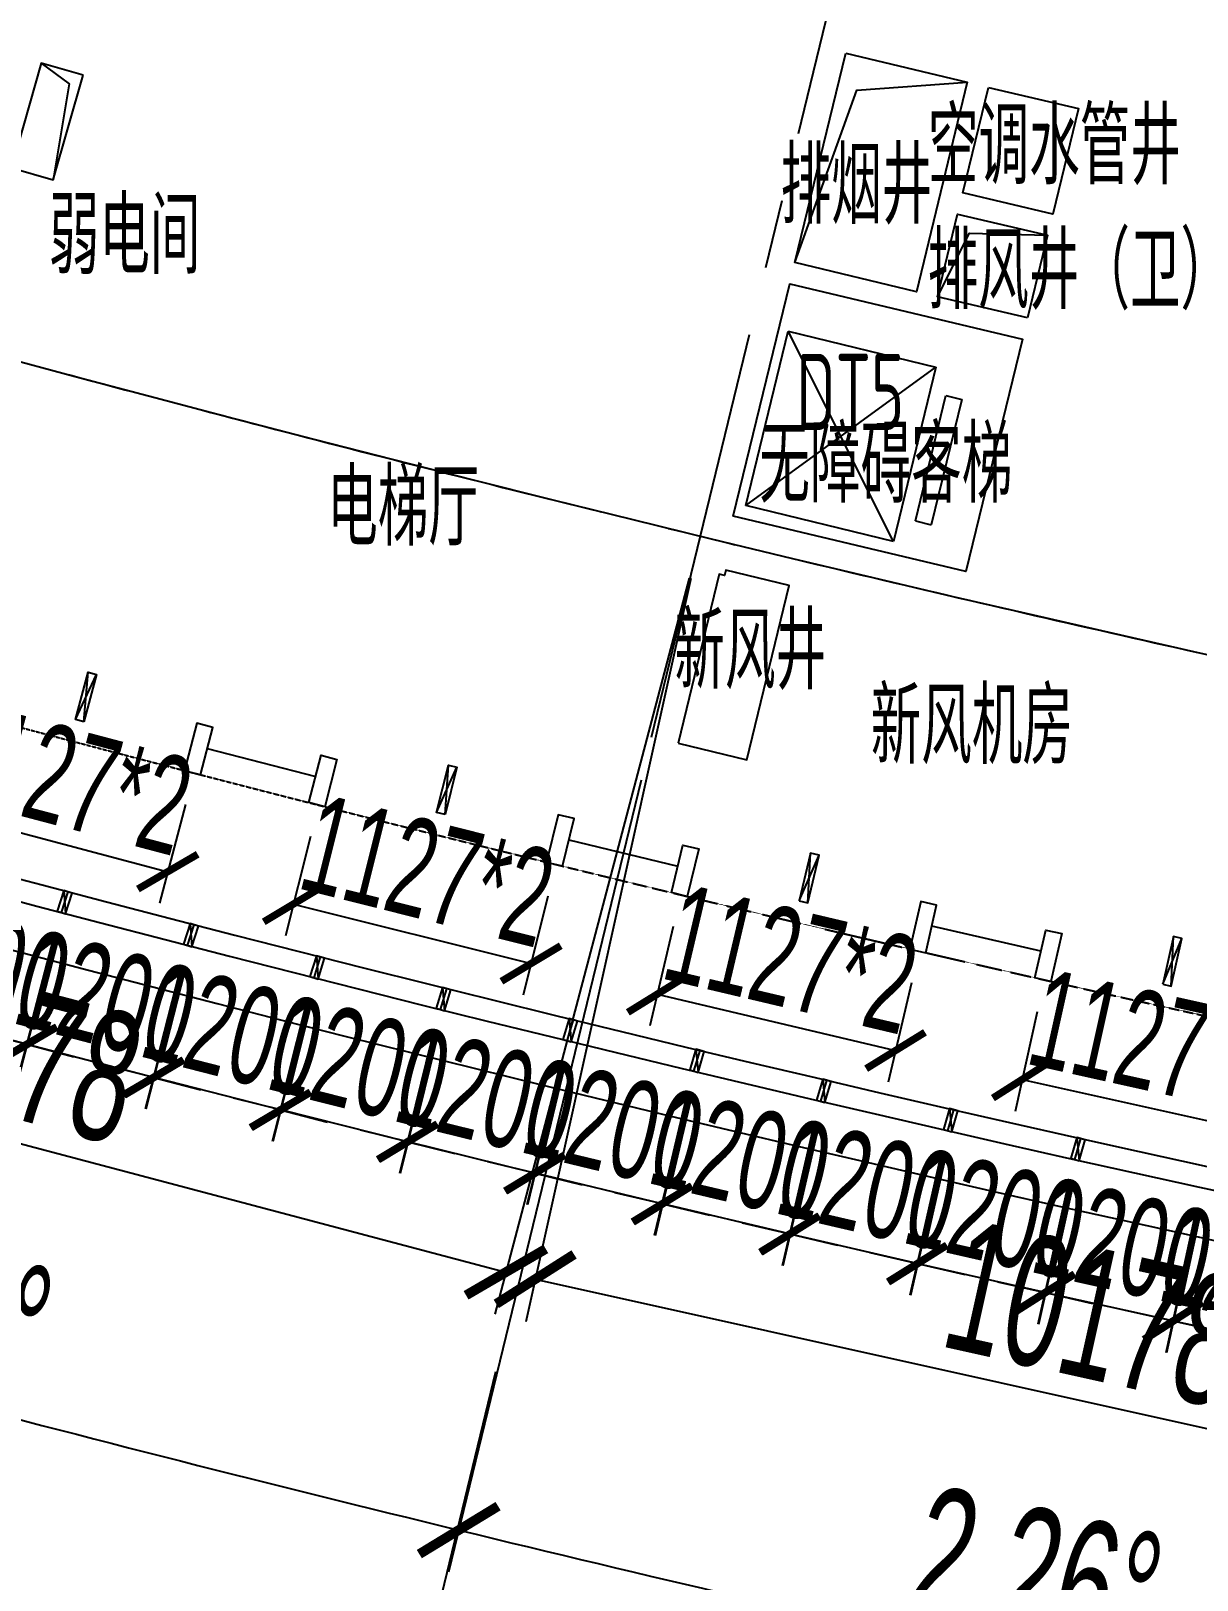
# Model space of a CAD drawing. Extents: x -668578 to 2331563, y -1202445 to 1620273.
# Drawn here: x 1092451 to 1103181, y 29990 to 44239 of the extents above; entities that cross this region are included whole.
import ezdxf
from ezdxf.enums import TextEntityAlignment as Align

# ---------------------------------------------------------------- set-up
doc = ezdxf.new("R2010")
doc.units = 0
for name, pattern in [('CENTER2', [28.575, 19.05, -3.175, 3.175, -3.175]), ('CONTINOUS', [0]), ('DASH', [0.35, 0.25, -0.1])]:
    doc.linetypes.add(name, pattern=pattern)
doc.layers.get('0').update_dxf_attribs({"color": 8})
doc.layers.get('Defpoints').update_dxf_attribs({"color": 8})
for name, color, linetype in [('#标注', 8, 'Continuous'), ('#轴线', 8, 'CENTER2'), ('A-AL', 8, 'Continuous'), ('A-BEAM-PLAN-C', 8, 'Continuous'), ('A-DIMS-150', 8, 'Continuous'), ('A-EVTR', 8, 'Continuous'), ('A-WIND-FRAM', 8, 'Continuous'), ('dim', 8, 'Continuous'), ('外轮廓', 8, 'Continuous'), ('建-文字', 8, 'Continuous')]:
    doc.layers.add(name, color=color, linetype=linetype)
doc.layers.add('DIM_MODI', color=8, linetype='Continuous', plot=False)
doc.styles.add('JHZX', font='jrs.shx', dxfattribs={"width": 0.6, "bigfont": 'jhz.shx'})
doc.styles.add('XD2008', font='xd-hzs.shx', dxfattribs={"width": 0.7, "bigfont": 'xd-hztxt.shx'})
doc.dimstyles.new('JZBZ-300', dxfattribs={"dimscale": 300, "dimtxt": 3, "dimasz": 1.5, "dimexe": 1, "dimexo": 1, "dimgap": 0.5, "dimtad": 1, "dimdec": 0, "dimdsep": 46, "dimtxsty": 'JHZX', "dimblk1": 'ARCHTICK', "dimblk2": 'ARCHTICK', "dimsah": 1, "dimcen": 0, "dimclrd": 1, "dimclre": 1, "dimclrt": 2, "dimazin": 2, "dimtfac": 1, "dimtdec": 0, "dimtix": 1, "dimtmove": 0, "dimatfit": 3, "dimfxl": 0, "dimtolj": 1, "dimlwd": -1, "dimlwe": -1, "dimarcsym": 0})
doc.dimstyles.new('JZBZ-400', dxfattribs={"dimscale": 400, "dimtxt": 3, "dimasz": 1.5, "dimexe": 1, "dimexo": 1, "dimgap": 0.5, "dimtad": 1, "dimdec": 0, "dimdsep": 46, "dimtxsty": 'JHZX', "dimblk1": 'ARCHTICK', "dimblk2": 'ARCHTICK', "dimsah": 1, "dimcen": 0, "dimclrd": 1, "dimclre": 1, "dimclrt": 2, "dimazin": 2, "dimtfac": 1, "dimtdec": 0, "dimtix": 1, "dimtmove": 0, "dimatfit": 3, "dimfxl": 0, "dimtolj": 1, "dimlwd": -1, "dimlwe": -1, "dimarcsym": 0})

# ---------------------------------------------------------------- blocks, each defined once
blk = doc.blocks.new('_ARCHTICK')
at = {"color": 0, "linetype": 'ByBlock', "const_width": 0.15}
blk.add_lwpolyline([(-0.5, -0.5), (0.5, 0.5)], dxfattribs=at)
blk = doc.blocks.new('*D2939')
at = {"layer": '#标注', "ltscale": 300, "transparency": 16777216}
for p, q in [((-1773, -1481), (-9342, -7863)), ((165914, -92056), (164727, -101884))]:
    blk.add_line(p, q, dxfattribs=at)
blk.add_arc((197092, 166179), 269610, 220.13382, 263.11563, dxfattribs=at)
at = {"layer": 'Defpoints', "color": 0, "ltscale": 300, "transparency": 16777216}
for p in [(197092, 166179), (-1467, -1224), (40380, -53208), (165962, -91659)]:
    blk.add_point(p, dxfattribs=at)
at = {"layer": '#标注', "ltscale": 300, "transparency": 16777216, "xscale": 600, "yscale": 600, "zscale": 600}
for p, rotation in [((-9036, -7605), 130.1338192809485), ((164775, -101487), 353.1156299250187)]:
    blk.add_blockref('_ARCHTICK', p, dxfattribs=dict(at, rotation=rotation))
at = {"layer": '#标注', "ltscale": 300, "transparency": 16777216, "insert": (69342, -70334), "char_height": 1200, "attachment_point": 5, "rotation": 331.6247, "style": 'JHZX'}
blk.add_mtext('\\A1;42.98°', dxfattribs=at)
blk = doc.blocks.new('*D2963')
at = {"layer": '#标注', "ltscale": 300, "transparency": 16777216}
for p, q in [((125688, -83938), (123629, -91150)), ((135616, -86562), (133844, -93849))]:
    blk.add_line(p, q, dxfattribs=at)
blk.add_arc((197092, 166179), 267210, 254.06683, 256.32903, dxfattribs=at)
at = {"layer": 'Defpoints', "color": 0, "ltscale": 300, "transparency": 16777216}
for p in [(197092, 166179), (125798, -83554), (135711, -86173), (127127, -91709)]:
    blk.add_point(p, dxfattribs=at)
at = {"layer": '#标注', "ltscale": 300, "transparency": 16777216, "xscale": 600, "yscale": 600, "zscale": 600}
for p, rotation in [((123739, -90765), 164.0668271582912), ((133938, -93461), 346.3290280231381)]:
    blk.add_blockref('_ARCHTICK', p, dxfattribs=dict(at, rotation=rotation))
at = {"layer": '#标注', "ltscale": 300, "transparency": 16777216, "insert": (129029, -91390), "char_height": 1200, "attachment_point": 5, "rotation": 345.1979, "style": 'JHZX'}
blk.add_mtext('\\A1;2.26°', dxfattribs=at)
blk = doc.blocks.new('*D2964')
at = {"layer": '#标注', "ltscale": 300, "transparency": 16777216}
for p, q in [((135616, -86562), (133844, -93849)), ((145640, -88791), (144157, -96143))]:
    blk.add_line(p, q, dxfattribs=at)
blk.add_arc((197092, 166179), 267210, 256.32903, 258.59123, dxfattribs=at)
at = {"layer": 'Defpoints', "color": 0, "ltscale": 300, "transparency": 16777216}
for p in [(197092, 166179), (135711, -86173), (145720, -88399), (137361, -94269)]:
    blk.add_point(p, dxfattribs=at)
at = {"layer": '#标注', "ltscale": 300, "transparency": 16777216, "xscale": 600, "yscale": 600, "zscale": 600}
for p, rotation in [((133938, -93461), 166.3290280231364), ((144236, -95751), 348.5912288879829)]:
    blk.add_blockref('_ARCHTICK', p, dxfattribs=dict(at, rotation=rotation))
at = {"layer": '#标注', "ltscale": 300, "transparency": 16777216, "insert": (139249, -93876), "char_height": 1200, "attachment_point": 5, "rotation": 347.4601, "style": 'JHZX'}
blk.add_mtext('\\A1;2.26°', dxfattribs=at)
blk = doc.blocks.new('*U2924')
at = {"linetype": 'ByBlock'}
blk.add_line((0, -20), (0, 0), dxfattribs=at)
blk.add_circle((0, -24), 4, dxfattribs=at)
at = {"color": 253, "linetype": 'ByBlock', "style": 'JHZX', "width": 0.75}
blk.add_attdef('AXES', text='', height=4, dxfattribs=at).set_placement((0, -24), align=Align.MIDDLE_CENTER)
blk = doc.blocks.new('*D3017')
at = {"layer": '#标注', "transparency": 16777216}
for p, q in [((-18427, -75792), (-19948, -82628)), ((-8492, -78002), (-10013, -84838)), ((-19861, -82237), (-9926, -84447))]:
    blk.add_line(p, q, dxfattribs=at)
at = {"layer": 'Defpoints', "color": 0, "transparency": 16777216}
for p in [(-18340, -75402), (-8405, -77611), (-9926, -84447)]:
    blk.add_point(p, dxfattribs=at)
at = {"layer": '#标注', "transparency": 16777216, "xscale": 600, "yscale": 600, "zscale": 600}
for p, rotation in [((-19861, -82237), 167.4601294960044), ((-9926, -84447), 347.4601294960043)]:
    blk.add_blockref('_ARCHTICK', p, dxfattribs=dict(at, rotation=rotation))
at = {"layer": '#标注', "transparency": 16777216, "insert": (-14720, -82561), "char_height": 1200, "attachment_point": 5, "rotation": 347.4601, "style": 'JHZX'}
blk.add_mtext('\\A1;10178', dxfattribs=at)
blk = doc.blocks.new('*D3019')
at = {"layer": '#标注', "transparency": 16777216}
for p, q in [((-28283, -73188), (-30072, -79958)), ((-18443, -75788), (-20232, -82559)), ((-29970, -79572), (-20130, -82172))]:
    blk.add_line(p, q, dxfattribs=at)
at = {"layer": 'Defpoints', "color": 0, "transparency": 16777216}
for p in [(-28181, -72801), (-18340, -75402), (-20130, -82172)]:
    blk.add_point(p, dxfattribs=at)
at = {"layer": '#标注', "transparency": 16777216, "xscale": 600, "yscale": 600, "zscale": 600}
for p, rotation in [((-29970, -79572), 165.1979260165028), ((-20130, -82172), 345.1979260165028)]:
    blk.add_blockref('_ARCHTICK', p, dxfattribs=dict(at, rotation=rotation))
at = {"layer": '#标注', "transparency": 16777216, "insert": (-24845, -80098), "char_height": 1200, "attachment_point": 5, "rotation": 345.1979, "style": 'JHZX'}
blk.add_mtext('\\A1;10178', dxfattribs=at)
blk = doc.blocks.new('xvfvrwteg')
blk.add_line((959, -600), (97, -34))
for points in [[(-166, -160), (-40, -243), (207, 133), (82, 215)], [(948, -891), (822, -809), (1068, -432), (1194, -514)]]:
    blk.add_lwpolyline(points, close=True)
blk = doc.blocks.new('rbbnynytnyt')
for p, q in [((0, 0), (80, -450)), ((80, 0), (0, -450))]:
    blk.add_line(p, q)
blk.add_lwpolyline([(0, 0), (80, 0), (80, -450), (0, -450)], close=True)
blk = doc.blocks.new('*D2357')
at = {"layer": '#标注', "color": 1, "ltscale": 300, "transparency": 16777216}
for p, q in [((1091694, 37699), (1091454, 36791)), ((1091531, 37081), (1093710, 36506)), ((1093873, 37123), (1093633, 36216))]:
    blk.add_line(p, q, dxfattribs=at)
at = {"layer": 'Defpoints', "color": 0, "ltscale": 300, "transparency": 16777216}
for p in [(1091770, 37989), (1093950, 37413), (1093710, 36506)]:
    blk.add_point(p, dxfattribs=at)
at = {"layer": '#标注', "color": 1, "ltscale": 300, "transparency": 16777216, "xscale": 450, "yscale": 450, "zscale": 450}
for p, rotation in [((1091531, 37081), 165.2003697361211), ((1093710, 36506), 345.2003697361211)]:
    blk.add_blockref('_ARCHTICK', p, dxfattribs=dict(at, rotation=rotation))
at = {"layer": '#标注', "color": 2, "ltscale": 300, "transparency": 16777216, "insert": (1092773, 37374), "char_height": 900, "attachment_point": 5, "rotation": 345.2004, "style": 'JHZX'}
blk.add_mtext('\\A1;1127*2', dxfattribs=at)
blk = doc.blocks.new('*D2358')
at = {"layer": '#标注', "color": 1, "ltscale": 300, "transparency": 16777216}
for p, q in [((1095022, 36828), (1094794, 35917)), ((1094866, 36208), (1097053, 35661)), ((1097208, 36281), (1096980, 35370))]:
    blk.add_line(p, q, dxfattribs=at)
at = {"layer": 'Defpoints', "color": 0, "ltscale": 300, "transparency": 16777216}
for p in [(1095094, 37119), (1097281, 36572), (1097053, 35661)]:
    blk.add_point(p, dxfattribs=at)
at = {"layer": '#标注', "color": 1, "ltscale": 300, "transparency": 16777216, "xscale": 450, "yscale": 450, "zscale": 450}
for p, rotation in [((1094866, 36208), 165.9545049600634), ((1097053, 35661), 345.9545049600634)]:
    blk.add_blockref('_ARCHTICK', p, dxfattribs=dict(at, rotation=rotation))
at = {"layer": '#标注', "color": 2, "ltscale": 300, "transparency": 16777216, "insert": (1096105, 36517), "char_height": 900, "attachment_point": 5, "rotation": 345.9545, "style": 'JHZX'}
blk.add_mtext('\\A1;1127*2', dxfattribs=at)
blk = doc.blocks.new('*D2359')
at = {"layer": '#标注', "color": 1, "ltscale": 300, "transparency": 16777216}
for p, q in [((1098361, 36001), (1098145, 35087)), ((1100554, 35483), (1100338, 34569)), ((1098214, 35379), (1100407, 34861))]:
    blk.add_line(p, q, dxfattribs=at)
at = {"layer": 'Defpoints', "color": 0, "ltscale": 300, "transparency": 16777216}
for p in [(1098429, 36293), (1100623, 35775), (1100407, 34861)]:
    blk.add_point(p, dxfattribs=at)
at = {"layer": '#标注', "color": 1, "ltscale": 300, "transparency": 16777216, "xscale": 450, "yscale": 450, "zscale": 450}
for p, rotation in [((1098214, 35379), 166.7084251375154), ((1100407, 34861), 346.7084251375154)]:
    blk.add_blockref('_ARCHTICK', p, dxfattribs=dict(at, rotation=rotation))
at = {"layer": '#标注', "color": 2, "ltscale": 300, "transparency": 16777216, "insert": (1099448, 35704), "char_height": 900, "attachment_point": 5, "rotation": 346.7084, "style": 'JHZX'}
blk.add_mtext('\\A1;1127*2', dxfattribs=at)
blk = doc.blocks.new('*D2360')
at = {"layer": '#标注', "color": 1, "ltscale": 300, "transparency": 16777216}
for p, q in [((1101710, 35218), (1101506, 34301)), ((1103910, 34728), (1103707, 33812)), ((1101571, 34594), (1103772, 34105))]:
    blk.add_line(p, q, dxfattribs=at)
at = {"layer": 'Defpoints', "color": 0, "ltscale": 300, "transparency": 16777216}
for p in [(1101775, 35510), (1103976, 35021), (1103772, 34105)]:
    blk.add_point(p, dxfattribs=at)
at = {"layer": '#标注', "color": 1, "ltscale": 300, "transparency": 16777216, "xscale": 450, "yscale": 450, "zscale": 450}
for p, rotation in [((1101571, 34594), 167.4627754079455), ((1103772, 34105), 347.4627754079456)]:
    blk.add_blockref('_ARCHTICK', p, dxfattribs=dict(at, rotation=rotation))
at = {"layer": '#标注', "color": 2, "ltscale": 300, "transparency": 16777216, "insert": (1102802, 34935), "char_height": 900, "attachment_point": 5, "rotation": 347.4628, "style": 'JHZX'}
blk.add_mtext('\\A1;1127*2', dxfattribs=at)
blk = doc.blocks.new('幕墙分隔')
for p, q in [((-40, -100), (40, 100)), ((0, 100), (0, -100))]:
    blk.add_line(p, q)
blk.add_lwpolyline([(-40, 100), (40, 100), (40, -100), (-40, -100)], close=True)
blk = doc.blocks.new('*U1050')
at = {"layer": 'A-WIND-FRAM', "xscale": -1, "rotation": 356.908362146836}
blk.add_blockref('幕墙分隔', (-5, -100), dxfattribs=at)
blk = doc.blocks.new('*U1051')
at = {"layer": 'dim', "color": 0, "linetype": 'ByBlock', "lineweight": -2, "transparency": 16777216}
for p, rotation in [((1092732, 36130), 165.2609342421815), ((1093893, 35827), 165.5227551476908), ((1095056, 35530), 165.7845760531988), ((1096219, 35238), 166.0463969587081), ((1097385, 34951), 166.3082178642189), ((1098551, 34670), 166.5700387697282), ((1099719, 34394), 166.8318596752375), ((1100888, 34123), 167.0936805807468), ((1102058, 33858), 167.3555014862562)]:
    blk.add_blockref('*U1050', p, dxfattribs=dict(at, rotation=rotation))
blk = doc.blocks.new('*D1058')
at = {"layer": '#标注', "ltscale": 300, "transparency": 16777216}
for p, q in [((1103167, 33305), (1102901, 32079)), ((1104339, 33050), (1104073, 31824)), ((1102964, 32372), (1102524, 32468)), ((1104137, 32118), (1102964, 32372)), ((1104137, 32118), (1104577, 32022))]:
    blk.add_line(p, q, dxfattribs=at)
at = {"layer": 'Defpoints', "color": 0, "ltscale": 300, "transparency": 16777216}
for p in [(1103230, 33598), (1104403, 33343), (1102964, 32372)]:
    blk.add_point(p, dxfattribs=at)
at = {"layer": '#标注', "ltscale": 300, "transparency": 16777216, "xscale": 450, "yscale": 450, "zscale": 450}
for p, rotation in [((1102964, 32372), 347.7482320809923), ((1104137, 32118), 167.7482320809923)]:
    blk.add_blockref('_ARCHTICK', p, dxfattribs=dict(at, rotation=rotation))
at = {"layer": '#标注', "ltscale": 300, "transparency": 16777216, "insert": (1103678, 32831), "char_height": 900, "attachment_point": 5, "rotation": 347.7482, "style": 'JHZX'}
blk.add_mtext('\\A1;1200', dxfattribs=at)
blk = doc.blocks.new('*D1059')
at = {"layer": '#标注', "ltscale": 300, "transparency": 16777216}
for p, q in [((1101994, 33565), (1101722, 32341)), ((1103165, 33305), (1102894, 32081)), ((1101787, 32633), (1101348, 32731)), ((1102959, 32373), (1101787, 32633)), ((1102959, 32373), (1103398, 32276))]:
    blk.add_line(p, q, dxfattribs=at)
at = {"layer": 'Defpoints', "color": 0, "ltscale": 300, "transparency": 16777216}
for p in [(1102059, 33858), (1103230, 33598), (1101787, 32633)]:
    blk.add_point(p, dxfattribs=at)
at = {"layer": '#标注', "ltscale": 300, "transparency": 16777216, "xscale": 450, "yscale": 450, "zscale": 450}
for p, rotation in [((1101787, 32633), 347.4864111754854), ((1102959, 32373), 167.4864111754854)]:
    blk.add_blockref('_ARCHTICK', p, dxfattribs=dict(at, rotation=rotation))
at = {"layer": '#标注', "ltscale": 300, "transparency": 16777216, "insert": (1102503, 33089), "char_height": 900, "attachment_point": 5, "rotation": 347.4864, "style": 'JHZX'}
blk.add_mtext('\\A1;1200', dxfattribs=at)
blk = doc.blocks.new('*D1060')
at = {"layer": '#标注', "ltscale": 300, "transparency": 16777216}
for p, q in [((1100822, 33831), (1100545, 32608)), ((1101992, 33565), (1101715, 32342)), ((1100611, 32900), (1100172, 33000)), ((1101782, 32635), (1100611, 32900)), ((1101782, 32635), (1102220, 32535))]:
    blk.add_line(p, q, dxfattribs=at)
at = {"layer": 'Defpoints', "color": 0, "ltscale": 300, "transparency": 16777216}
for p in [(1100889, 34123), (1102059, 33858), (1100611, 32900)]:
    blk.add_point(p, dxfattribs=at)
at = {"layer": '#标注', "ltscale": 300, "transparency": 16777216, "xscale": 450, "yscale": 450, "zscale": 450}
for p, rotation in [((1100611, 32900), 347.2245902699751), ((1101782, 32635), 167.2245902699751)]:
    blk.add_blockref('_ARCHTICK', p, dxfattribs=dict(at, rotation=rotation))
at = {"layer": '#标注', "ltscale": 300, "transparency": 16777216, "insert": (1101329, 33353), "char_height": 900, "attachment_point": 5, "rotation": 347.2246, "style": 'JHZX'}
blk.add_mtext('\\A1;1200', dxfattribs=at)
blk = doc.blocks.new('*D1061')
at = {"layer": '#标注', "ltscale": 300, "transparency": 16777216}
for p, q in [((1099652, 34102), (1099369, 32880)), ((1100821, 33831), (1100538, 32609)), ((1099437, 33172), (1098998, 33274)), ((1100606, 32901), (1099437, 33172)), ((1100606, 32901), (1101044, 32800))]:
    blk.add_line(p, q, dxfattribs=at)
at = {"layer": 'Defpoints', "color": 0, "ltscale": 300, "transparency": 16777216}
for p in [(1099719, 34394), (1100889, 34123), (1099437, 33172)]:
    blk.add_point(p, dxfattribs=at)
at = {"layer": '#标注', "ltscale": 300, "transparency": 16777216, "xscale": 450, "yscale": 450, "zscale": 450}
for p, rotation in [((1099437, 33172), 346.9627693644662), ((1100606, 32901), 166.9627693644663)]:
    blk.add_blockref('_ARCHTICK', p, dxfattribs=dict(at, rotation=rotation))
at = {"layer": '#标注', "ltscale": 300, "transparency": 16777216, "insert": (1100156, 33621), "char_height": 900, "attachment_point": 5, "rotation": 346.9628, "style": 'JHZX'}
blk.add_mtext('\\A1;1200', dxfattribs=at)
blk = doc.blocks.new('*D1062')
at = {"layer": '#标注', "ltscale": 300, "transparency": 16777216}
for p, q in [((1098483, 34378), (1098194, 33157)), ((1099650, 34102), (1099362, 32881)), ((1098263, 33449), (1097825, 33553)), ((1099431, 33173), (1098263, 33449)), ((1099431, 33173), (1099869, 33070))]:
    blk.add_line(p, q, dxfattribs=at)
at = {"layer": 'Defpoints', "color": 0, "ltscale": 300, "transparency": 16777216}
for p in [(1098552, 34670), (1099719, 34394), (1098263, 33449)]:
    blk.add_point(p, dxfattribs=at)
at = {"layer": '#标注', "ltscale": 300, "transparency": 16777216, "xscale": 450, "yscale": 450, "zscale": 450}
for p, rotation in [((1098263, 33449), 346.7009484589556), ((1099431, 33173), 166.7009484589557)]:
    blk.add_blockref('_ARCHTICK', p, dxfattribs=dict(at, rotation=rotation))
at = {"layer": '#标注', "ltscale": 300, "transparency": 16777216, "insert": (1098985, 33895), "char_height": 900, "attachment_point": 5, "rotation": 346.7009, "style": 'JHZX'}
blk.add_mtext('\\A1;1200', dxfattribs=at)
blk = doc.blocks.new('*D1063')
at = {"layer": '#标注', "ltscale": 300, "transparency": 16777216}
for p, q in [((1097315, 34660), (1097021, 33440)), ((1098481, 34378), (1098187, 33159)), ((1097091, 33732), (1096654, 33838)), ((1098258, 33451), (1097091, 33732)), ((1098258, 33451), (1098695, 33345))]:
    blk.add_line(p, q, dxfattribs=at)
at = {"layer": 'Defpoints', "color": 0, "ltscale": 300, "transparency": 16777216}
for p in [(1097385, 34951), (1098552, 34670), (1097091, 33732)]:
    blk.add_point(p, dxfattribs=at)
at = {"layer": '#标注', "ltscale": 300, "transparency": 16777216, "xscale": 450, "yscale": 450, "zscale": 450}
for p, rotation in [((1097091, 33732), 346.4391275534452), ((1098258, 33451), 166.4391275534452)]:
    blk.add_blockref('_ARCHTICK', p, dxfattribs=dict(at, rotation=rotation))
at = {"layer": '#标注', "ltscale": 300, "transparency": 16777216, "insert": (1097815, 34175), "char_height": 900, "attachment_point": 5, "rotation": 346.4391, "style": 'JHZX'}
blk.add_mtext('\\A1;1200', dxfattribs=at)
blk = doc.blocks.new('*D1064')
at = {"layer": '#标注', "ltscale": 300, "transparency": 16777216}
for p, q in [((1096148, 34947), (1095849, 33729)), ((1097313, 34660), (1097014, 33442)), ((1095920, 34020), (1095483, 34128)), ((1097085, 33733), (1095920, 34020)), ((1097085, 33733), (1097522, 33626))]:
    blk.add_line(p, q, dxfattribs=at)
at = {"layer": 'Defpoints', "color": 0, "ltscale": 300, "transparency": 16777216}
for p in [(1096220, 35238), (1097385, 34951), (1095920, 34020)]:
    blk.add_point(p, dxfattribs=at)
at = {"layer": '#标注', "ltscale": 300, "transparency": 16777216, "xscale": 450, "yscale": 450, "zscale": 450}
for p, rotation in [((1095920, 34020), 346.1773066479358), ((1097085, 33733), 166.1773066479358)]:
    blk.add_blockref('_ARCHTICK', p, dxfattribs=dict(at, rotation=rotation))
at = {"layer": '#标注', "ltscale": 300, "transparency": 16777216, "insert": (1096646, 34459), "char_height": 900, "attachment_point": 5, "rotation": 346.1773, "style": 'JHZX'}
blk.add_mtext('\\A1;1200', dxfattribs=at)
blk = doc.blocks.new('*D1065')
at = {"layer": '#标注', "ltscale": 300, "transparency": 16777216}
for p, q in [((1094983, 35239), (1094678, 34023)), ((1096147, 34947), (1095842, 33731)), ((1094751, 34314), (1094314, 34423)), ((1095915, 34022), (1094751, 34314)), ((1095915, 34022), (1096351, 33912))]:
    blk.add_line(p, q, dxfattribs=at)
at = {"layer": 'Defpoints', "color": 0, "ltscale": 300, "transparency": 16777216}
for p in [(1095056, 35530), (1096220, 35238), (1094751, 34314)]:
    blk.add_point(p, dxfattribs=at)
at = {"layer": '#标注', "ltscale": 300, "transparency": 16777216, "xscale": 450, "yscale": 450, "zscale": 450}
for p, rotation in [((1094751, 34314), 345.9154857424271), ((1095915, 34022), 165.9154857424271)]:
    blk.add_blockref('_ARCHTICK', p, dxfattribs=dict(at, rotation=rotation))
at = {"layer": '#标注', "ltscale": 300, "transparency": 16777216, "insert": (1095479, 34750), "char_height": 900, "attachment_point": 5, "rotation": 345.9155, "style": 'JHZX'}
blk.add_mtext('\\A1;1200', dxfattribs=at)
blk = doc.blocks.new('*D1066')
at = {"layer": '#标注', "ltscale": 300, "transparency": 16777216}
for p, q in [((1093819, 35537), (1093508, 34322)), ((1094982, 35239), (1094671, 34024)), ((1093583, 34612), (1093147, 34724)), ((1094745, 34315), (1093583, 34612)), ((1094745, 34315), (1095181, 34203))]:
    blk.add_line(p, q, dxfattribs=at)
at = {"layer": 'Defpoints', "color": 0, "ltscale": 300, "transparency": 16777216}
for p in [(1093893, 35827), (1095056, 35530), (1093583, 34612)]:
    blk.add_point(p, dxfattribs=at)
at = {"layer": '#标注', "ltscale": 300, "transparency": 16777216, "xscale": 450, "yscale": 450, "zscale": 450}
for p, rotation in [((1093583, 34612), 345.6536648369164), ((1094745, 34315), 165.6536648369164)]:
    blk.add_blockref('_ARCHTICK', p, dxfattribs=dict(at, rotation=rotation))
at = {"layer": '#标注', "ltscale": 300, "transparency": 16777216, "insert": (1094313, 35045), "char_height": 900, "attachment_point": 5, "rotation": 345.6537, "style": 'JHZX'}
blk.add_mtext('\\A1;1200', dxfattribs=at)
blk = doc.blocks.new('*D1067')
at = {"layer": '#标注', "ltscale": 300, "transparency": 16777216}
for p, q in [((1092656, 35840), (1092340, 34626)), ((1093818, 35537), (1093501, 34323)), ((1092416, 34916), (1091980, 35030)), ((1093577, 34614), (1092416, 34916)), ((1093577, 34614), (1094013, 34500))]:
    blk.add_line(p, q, dxfattribs=at)
at = {"layer": 'Defpoints', "color": 0, "ltscale": 300, "transparency": 16777216}
for p in [(1092732, 36130), (1093893, 35827), (1092416, 34916)]:
    blk.add_point(p, dxfattribs=at)
at = {"layer": '#标注', "ltscale": 300, "transparency": 16777216, "xscale": 450, "yscale": 450, "zscale": 450}
for p, rotation in [((1092416, 34916), 345.3918439314065), ((1093577, 34614), 165.3918439314066)]:
    blk.add_blockref('_ARCHTICK', p, dxfattribs=dict(at, rotation=rotation))
at = {"layer": '#标注', "ltscale": 300, "transparency": 16777216, "insert": (1093148, 35346), "char_height": 900, "attachment_point": 5, "rotation": 345.3918, "style": 'JHZX'}
blk.add_mtext('\\A1;1200', dxfattribs=at)
blk = doc.blocks.new('*D1068')
at = {"layer": '#标注', "ltscale": 300, "transparency": 16777216}
for p, q in [((1091495, 36148), (1091174, 34936)), ((1092655, 35840), (1092333, 34628)), ((1091251, 35226), (1090816, 35341)), ((1092410, 34918), (1091251, 35226)), ((1092410, 34918), (1092845, 34802))]:
    blk.add_line(p, q, dxfattribs=at)
at = {"layer": 'Defpoints', "color": 0, "ltscale": 300, "transparency": 16777216}
for p in [(1091572, 36438), (1092732, 36130), (1091251, 35226)]:
    blk.add_point(p, dxfattribs=at)
at = {"layer": '#标注', "ltscale": 300, "transparency": 16777216, "xscale": 450, "yscale": 450, "zscale": 450}
for p, rotation in [((1091251, 35226), 345.1300230259008), ((1092410, 34918), 165.1300230259008)]:
    blk.add_blockref('_ARCHTICK', p, dxfattribs=dict(at, rotation=rotation))
at = {"layer": '#标注', "ltscale": 300, "transparency": 16777216, "insert": (1091984, 35652), "char_height": 900, "attachment_point": 5, "rotation": 345.13, "style": 'JHZX'}
blk.add_mtext('\\A1;1200', dxfattribs=at)
blk = doc.blocks.new('A$Caccc0cd0')
at = {"layer": '#标注'}
for p1, p2, picture, middle in [((-28180.7, -72801.2), (-18340.4, -75401.5), '*D3019', (-24845.3, -80098.3)), ((-18340.4, -75401.5), (-8405.2, -77611.4), '*D3017', (-14719.6, -82561.3))]:
    dim = blk.add_aligned_dim(p1=p1, p2=p2, distance=-7002.8, dimstyle='JZBZ-400', override={"dimclrd": 256, "dimclre": 256, "dimclrt": 256}, dxfattribs=at)
    dim.commit()
    dim.dimension.update_dxf_attribs({"geometry": picture, "text_midpoint": middle})
blk = doc.blocks.new('DSGDFG')
at = {"layer": '#标注', "ltscale": 300}
blk.add_arc((197092.2, 166179.2), 257800, 220.136073, 263.11563, dxfattribs=at)
at = {"layer": '#轴线', "ltscale": 200}
blk.add_line((135712.6, -86165.5), (152304.6, -17952.1), dxfattribs=at)
for radius in [251800, 257800]:
    blk.add_arc((197092.2, 166179.2), radius, 218.438892, 265.140584, dxfattribs=at)
at = {"layer": '#标注', "ltscale": 300}
blk.add_blockref('A$Caccc0cd0', (154502.6, -8915.6), dxfattribs=at)
at = {"layer": '#标注', "linetype": 'ByBlock', "xscale": 400, "yscale": 400, "rotation": 346.3573321530939}
blk.add_blockref('*U2924', (134281, -92000.4), dxfattribs=at).add_auto_attribs({'AXES': 'S17'})
at = {"layer": '#标注', "ltscale": 300}
for base, p1, p2, picture, middle in [((40379.7, -53208.3), (-1467, -1223.5), (165961.7, -91658.5), '*D2939', (69341.6, -70334.5)), ((127126.6, -91708.6), (125797.5, -83553.6), (135710.7, -86173.2), '*D2963', (129029.5, -91390)), ((137360.6, -94269.4), (135710.7, -86173.2), (145719.5, -88399.4), '*D2964', (139249.4, -93875.9))]:
    dim = blk.add_angular_dim_3p(base=base, center=(197092.1, 166179.2), p1=p1, p2=p2, dimstyle='JZBZ-400', override={"dimclrd": 256, "dimclre": 256, "dimclrt": 256}, dxfattribs=at)
    dim.commit()
    dim.dimension.update_dxf_attribs({"geometry": picture, "text_midpoint": middle})
blk = doc.blocks.new('QWERTT')
at = {"layer": '#标注', "ltscale": 300}
for p1, p2, picture, middle in [((1091770.3, 37989.3), (1093949.7, 37413.4), '*D2357', (1092773.5, 37373.7)), ((1095094.3, 37119.1), (1097281.1, 36572), '*D2358', (1096105.4, 36516.8)), ((1098429.5, 36292.8), (1100623.2, 35774.5), '*D2359', (1099448.4, 35703.8)), ((1101775.2, 35510.4), (1103975.6, 35021.1), '*D2360', (1102801.8, 34934.9))]:
    dim = blk.add_aligned_dim(p1=p1, p2=p2, distance=-938.9, text='1127*2', dimstyle='JZBZ-300', dxfattribs=at)
    dim.commit()
    dim.dimension.update_dxf_attribs({"geometry": picture, "text_midpoint": middle})

msp = doc.modelspace()

# ---------------------------------------------------------------- linework, layer by layer
at = {"layer": 'A-AL'}
msp.add_lwpolyline([(1118355.3, 81975.4, 0.1374564), (1116892.4, 82729.6, -0.1495092), (1008196, 142063.6, 0.4157146), (1003871.8, 142100.4), (971684.6, 110294.9, 0.412976), (971649.8, 105990.9, 0.1494419), (1106711.2, 32398.8, 0.3779271), (1110215.5, 34407.4)], format="xyb", dxfattribs=at)
at = {"layer": 'A-AL', "linetype": 'DASH'}
msp.add_lwpolyline([(1007464.8, 131779.9), (981168.2, 103658.7, 0.4125655), (981313.8, 99348.1, 0.1401637), (1109094.2, 33959.9, 0.4129138), (1112673.3, 36349.1), (1121228.6, 78745, 0.4158512), (1118825.4, 82341.4, -0.0570612), (1072922.5, 96920.6, 0.041227), (1069111, 98265, 0.0515723), (1064119.6, 99038.1), (1062567.6, 99116.7, -0.1166495), (1052200.4, 102130.1, -0.0581911), (1011774.8, 131925.5, 0.4145967)], format="xyb", close=True, dxfattribs=at)
at = {"layer": 'A-BEAM-PLAN-C', "linetype": 'CONTINOUS'}
for points in [[(1099948.9, 44035.2), (1101067.2, 43767.1), (1100598.6, 41840.7), (1099480.3, 42108.8)], [(1092930.6, 43832.5), (1092546, 43942.3), (1092271.5, 42980.7), (1092656.1, 42870.9)], [(1101261.8, 43720.9), (1102089.3, 43526.7), (1101853, 42555), (1101025.5, 42749.3)], [(1101620.8, 41600.2), (1100793.2, 41794.5), (1100978.2, 42554.9), (1101805.7, 42360.6)], [(1098405, 37687.9), (1099037, 37536), (1099426.9, 39138.8), (1098843.6, 39279.5), (1098831.7, 39230.5), (1098783.1, 39242.3)]]:
    msp.add_lwpolyline(points, close=True, dxfattribs=at)
at = {"layer": 'A-DIMS-150'}
for points in [[(1092546, 43942.3), (1092801.9, 43753.1), (1092656.1, 42870.9)], [(1099480.3, 42108.8), (1100050.7, 43695.5), (1101067.2, 43767.1)], [(1100793.2, 41794.5), (1101087.2, 42379.5), (1101805.7, 42360.6)]]:
    msp.add_lwpolyline(points, dxfattribs=at)
at = {"layer": 'A-EVTR'}
for p, q in [((1099028.1, 39873.5), (1099418.1, 41476.7)), ((1099418.1, 41476.7), (1100778.4, 41145.9)), ((1100388.5, 39542.6), (1099418.1, 41476.7)), ((1099028.1, 39873.5), (1100778.4, 41145.9)), ((1100778.4, 41145.9), (1100388.5, 39542.6)), ((1100589.1, 39732.1), (1100869.6, 40885.4)), ((1101015.4, 40849.9), (1100734.9, 39696.6)), ((1100869.6, 40885.4), (1101015.4, 40849.9)), ((1100388.5, 39542.6), (1099028.1, 39873.5)), ((1100589.1, 39732.1), (1100734.9, 39696.6))]:
    msp.add_line(p, q, dxfattribs=at)
at = {"layer": 'DIM_MODI'}
msp.add_lwpolyline([(1098913.1, 39776.7), (1099433.1, 41914.5), (1101573.5, 41405.9), (1101053.5, 39268.1)], close=True, dxfattribs=at)
at = {"layer": '外轮廓', "color": 3}
for points in [[(1074437.6, 95756.9, -0.0962245), (1007874.3, 141748.9, 0.4157146), (1004188.1, 141780.3), (972000.9, 109974.8, 0.412976), (971971.2, 106305.8, 0.1494419), (1106801.6, 32839.7, 0.3546026), (1109712.2, 34352.5, 0.3546026)], [(1069984.6, 97547.9, -0.0905266), (1007731.4, 141609.1, 0.4157146), (1004328.7, 141638.1), (972141.5, 109832.6, 0.412976), (972114.1, 106445.8, 0.1494419), (1106841.7, 33035.6, 0.3452345), (1109495.6, 34359.2)]]:
    msp.add_lwpolyline(points, format="xyb", dxfattribs=at)

# ---------------------------------------------------------------- block references
at = {"layer": '#标注'}
for name, p in [('QWERTT', (0, 0)), ('DSGDFG', (962448.9, 123910))]:
    msp.add_blockref(name, p, dxfattribs=at)
at = {"layer": 'A-AL', "xscale": -1}
for p, rotation in [((1095162.1, 37334), 312.2968970568145), ((1098494.1, 36508.6), 313.0510075147882)]:
    msp.add_blockref('xvfvrwteg', p, dxfattribs=dict(at, rotation=rotation))
at = {"layer": 'A-AL', "rotation": 20.3611266936604}
msp.add_blockref('xvfvrwteg', (1100637.2, 36002.2), dxfattribs=at)
at = {"layer": 'A-WIND-FRAM'}
for p, rotation in [((1092938.4, 37885.3), 165.1980681302948), ((1096261.7, 37031), 165.9649027451833)]:
    msp.add_blockref('rbbnynytnyt', p, dxfattribs=dict(at, rotation=rotation))
at = {"layer": 'A-WIND-FRAM', "xscale": -1}
for p, rotation in [((1099521.2, 36238.1), 166.6931533011037), ((1102865.7, 35470.6), 167.4610434811212)]:
    msp.add_blockref('rbbnynytnyt', p, dxfattribs=dict(at, rotation=rotation))
at = {"layer": 'dim'}
msp.add_blockref('*U1051', (0, 0), dxfattribs=at)

# ---------------------------------------------------------------- texts
at = {"layer": '建-文字', "style": 'XD2008', "width": 0.7}
for s, p in [('空调水管井', (1100704.7, 42829.5)), ('排烟井', (1099349.1, 42465.6)), ('弱电间', (1092614.2, 42004)), ('排风井（卫）', (1100702, 41681.7)), ('DT5', (1099493.7, 40569.2)), ('无障碍客梯', (1099153.7, 39899.5)), ('电梯厅', (1095176.7, 39504)), ('新风井', (1098371.4, 38184.7)), ('新风机房', (1100177.7, 37494.5))]:
    msp.add_text(s, height=700, dxfattribs=at).set_placement(p)

# ---------------------------------------------------------------- dimensions: what is measured, and where the dimension line sits
at = {"layer": '#标注', "ltscale": 300}
for p1, p2, picture, middle in [((1092732.1, 36130), (1091572.3, 36437.9), '*D1068', (1091984.4, 35651.8)), ((1093893.3, 35827.3), (1092732.1, 36130), '*D1067', (1093147.8, 35345.7)), ((1095055.9, 35530), (1093893.3, 35827.3), '*D1066', (1094312.6, 35045)), ((1096219.8, 35237.9), (1095055.9, 35530), '*D1065', (1095478.7, 34749.5)), ((1097385.1, 34951.2), (1096219.8, 35237.9), '*D1064', (1096646.2, 34459.5)), ((1098551.6, 34669.9), (1097385.1, 34951.2), '*D1063', (1097815, 34174.7)), ((1099719.5, 34393.8), (1098551.6, 34669.9), '*D1062', (1098985.1, 33895.3)), ((1100888.5, 34123.1), (1099719.5, 34393.8), '*D1061', (1100156.4, 33621.3)), ((1102058.8, 33857.8), (1100888.5, 34123.1), '*D1060', (1101329, 33352.6)), ((1103230.3, 33597.8), (1102058.8, 33857.8), '*D1059', (1102502.8, 33089.2)), ((1104403, 33343.1), (1103230.3, 33597.8), '*D1058', (1103677.8, 32831.3))]:
    dim = msp.add_aligned_dim(p1=p1, p2=p2, distance=1254.1, dimstyle='JZBZ-300', override={"dimclrd": 256, "dimclre": 256, "dimclrt": 256, "dimfxl": 200}, dxfattribs=at)
    dim.commit()
    dim.dimension.update_dxf_attribs({"geometry": picture, "text_midpoint": middle})

doc.saveas('drawing.dxf')
